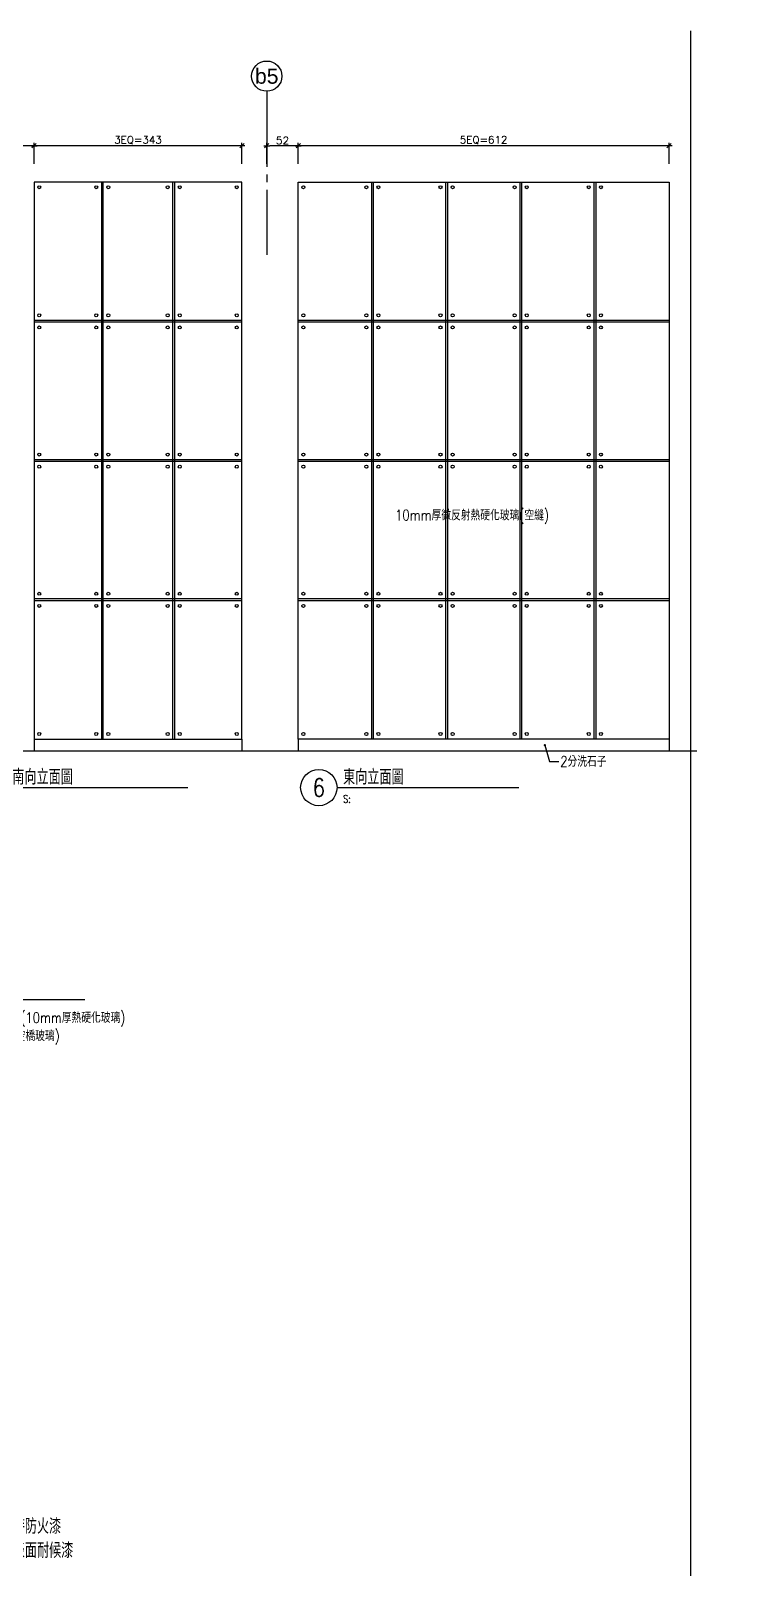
# Model space of a CAD drawing. Extents: x -8100 to 9725, y -5500 to 5149.
# Drawn here: x 1760 to 2930, y 131 to 2670 of the extents above; entities that cross this region are included whole.
import ezdxf
from ezdxf.enums import TextEntityAlignment as Align
from ezdxf.xclip import XClip

# ---------------------------------------------------------------- set-up
doc = ezdxf.new("R2010")
doc.units = 0
doc.header["$LTSCALE"] = 50
doc.header["$XCLIPFRAME"] = 0
doc.linetypes.add('COL-CEN-LIN', pattern=[3.25, 2.5, -0.25, 0.25, -0.25])
doc.linetypes.add('XFa-20-FF1Stair$0$RDR1xFa-20$0$HIDDEN', pattern=[0.3, 0.2, -0.1])
for name, color, linetype in [('0-MC', 12, 'Continuous'), ('0-NC', 3, 'Continuous'), ('1', 1, 'Continuous'), ('12', 12, 'Continuous'), ('163', 163, 'Continuous'), ('2', 2, 'Continuous'), ('4', 4, 'Continuous'), ('CCL', 15, 'COL-CEN-LIN'), ('DIM', 12, 'Continuous'), ('DN-CTXT', 2, 'Continuous'), ('DN-MARK', 2, 'Continuous'), ('DN-TXT', 2, 'Continuous'), ('ina', 4, 'Continuous'), ('inl', 12, 'Continuous'), ('INT', 4, 'Continuous'), ('XFa-20-FF1Stair$0$RDR1xFa-20$0$HID-BEAM', 5, 'XFa-20-FF1Stair$0$RDR1xFa-20$0$HIDDEN'), ('XFa-20-FF1Stair$0$XFa-20$0$XFa-20$0$8', 8, 'Continuous'), ('XFa-20-FF1Stair$0$XFa-20$0$XFa-20$0$CURTAIN-WALL-AL', 6, 'Continuous'), ('XREF', 7, 'Continuous')]:
    doc.layers.add(name, color=color, linetype=linetype)
doc.styles.add('CHINA', font='romans2.shx', dxfattribs={"bigfont": 'chineset.shx'})
doc.styles.add('COL-NUM', font='arial.ttf')
doc.styles.add('DIM', font='simplex.shx', dxfattribs={"bigfont": 'chineset.shx'})
doc.dimstyles.new('SLASHS', dxfattribs={"dimscale": 0.5, "dimtxt": 25, "dimasz": 10, "dimexe": 10, "dimexo": 0, "dimgap": 5, "dimtad": 1, "dimdsep": 46, "dimtxsty": 'DIM', "dimblk1": 'SLASH', "dimblk2": 'SLASH', "dimsah": 1, "dimcen": 10, "dimdle": 10, "dimclrd": 256, "dimclre": 256, "dimclrt": 6, "dimadec": 0, "dimazin": 0, "dimtfac": 1, "dimtix": 1, "dimtmove": 2, "dimatfit": 3, "dimldrblk": 'SLASH', "dimfxl": 1, "dimtolj": 1, "dimtzin": 0, "dimarcsym": 0})

# ---------------------------------------------------------------- blocks, each defined once
blk = doc.blocks.new('XFa-20-FF1Stair')
at = {"layer": 'XFa-20-FF1Stair$0$RDR1xFa-20$0$HID-BEAM'}
for p, q in [((5237.5, -675), (10165, -675)), ((5202.5, -690), (10165, -690))]:
    blk.add_line(p, q, dxfattribs=at)
at = {"layer": 'XFa-20-FF1Stair$0$XFa-20$0$XFa-20$0$8'}
blk.add_line((5220, -540), (10020, -540), dxfattribs=at)
at = {"layer": 'XFa-20-FF1Stair$0$XFa-20$0$XFa-20$0$CURTAIN-WALL-AL'}
for p, q in [((5220, -360), (10020, -360)), ((5220, -390), (10020, -390)), ((5220, -710), (10020, -710)), ((5100, -820), (10140, -820))]:
    blk.add_line(p, q, dxfattribs=at)
blk = doc.blocks.new('cn-x')
at = {"layer": '0-MC'}
blk.add_circle((0, 50), 50, dxfattribs=at)
at = {"layer": '0-NC', "style": 'COL-NUM'}
blk.add_attdef('GRID-X', text='', height=50, dxfattribs=at).set_placement((0, 50), align=Align.MIDDLE_CENTER)
blk = doc.blocks.new('SLASH')
blk.add_line((1, 0), (-1, 0))
at = {"color": 3}
blk.add_line((-0.71, -0.71), (0.71, 0.71), dxfattribs=at)
blk = doc.blocks.new('*D45')
at = {"layer": 'Defpoints', "color": 0, "transparency": 16777216}
for p in [(2202, 2480), (2202, 2450), (2814, 2450)]:
    blk.add_point(p, dxfattribs=at)
at = {"layer": 'DIM', "lineweight": -2, "transparency": 16777216}
for p, q in [((2202, 2450), (2202, 2485)), ((2809, 2480), (2207, 2480)), ((2814, 2450), (2814, 2485))]:
    blk.add_line(p, q, dxfattribs=at)
at = {"layer": 'DIM', "lineweight": -2, "transparency": 16777216, "xscale": 5, "yscale": 5, "zscale": 5, "rotation": 180}
blk.add_blockref('SLASH', (2202, 2480), dxfattribs=at)
at = {"layer": 'DIM', "lineweight": -2, "transparency": 16777216, "xscale": 5, "yscale": 5, "zscale": 5}
blk.add_blockref('SLASH', (2814, 2480), dxfattribs=at)
at = {"layer": 'DIM', "color": 6, "transparency": 16777216, "insert": (2508, 2489.3), "char_height": 12.5, "attachment_point": 5, "style": 'DIM'}
blk.add_mtext('\\A1;5EQ=612', dxfattribs=at)
blk = doc.blocks.new('*D48')
at = {"layer": 'Defpoints', "color": 0, "transparency": 16777216}
for p in [(2150, 2480), (2150, 2450), (2202, 2450)]:
    blk.add_point(p, dxfattribs=at)
at = {"layer": 'DIM', "lineweight": -2, "transparency": 16777216}
for p, q in [((2150, 2450), (2150, 2485)), ((2197, 2480), (2155, 2480)), ((2202, 2450), (2202, 2485))]:
    blk.add_line(p, q, dxfattribs=at)
at = {"layer": 'DIM', "lineweight": -2, "transparency": 16777216, "xscale": 5, "yscale": 5, "zscale": 5, "rotation": 180}
blk.add_blockref('SLASH', (2150, 2480), dxfattribs=at)
at = {"layer": 'DIM', "lineweight": -2, "transparency": 16777216, "xscale": 5, "yscale": 5, "zscale": 5}
blk.add_blockref('SLASH', (2202, 2480), dxfattribs=at)
at = {"layer": 'DIM', "color": 6, "transparency": 16777216, "insert": (2176, 2488.75), "char_height": 12.5, "attachment_point": 5, "style": 'DIM'}
blk.add_mtext('\\A1;52', dxfattribs=at)
blk = doc.blocks.new('na-dwg2')
at = {"layer": 'DN-MARK'}
blk.add_line((120, 0), (720, 0), dxfattribs=at)
blk.add_circle((60, 0), 60, dxfattribs=at)
at = {"layer": 'DN-CTXT', "style": 'CHINA', "width": 0.8}
for tag, p in [('UP-LINE', (140, 70)), ('DN-LINE', (140, 10))]:
    blk.add_attdef(tag, p, '', height=50, dxfattribs=at)
blk.add_attdef('NO', text='', height=60, dxfattribs=at).set_placement((60, 0), align=Align.MIDDLE)
at = {"layer": 'DN-TXT', "style": 'CHINA', "width": 0.8}
blk.add_text('S: ', height=25, dxfattribs=at).set_placement((140, -50))
blk.add_attdef('SCALE', (168.6, -50), '', height=25, dxfattribs=at)
at = {"layer": 'DN-TXT', "style": 'CHINA'}
blk.add_attdef('D-NUM', text='', height=25, dxfattribs=at).set_placement((720, -50), align=Align.RIGHT)
blk = doc.blocks.new('*D50')
at = {"layer": 'Defpoints', "color": 0, "transparency": 16777216}
for p in [(1766, 2480), (1766, 2450), (2109, 2450)]:
    blk.add_point(p, dxfattribs=at)
at = {"layer": 'DIM', "lineweight": -2, "transparency": 16777216}
for p, q in [((1766, 2450), (1766, 2485)), ((2104, 2480), (1771, 2480)), ((2109, 2450), (2109, 2485))]:
    blk.add_line(p, q, dxfattribs=at)
at = {"layer": 'DIM', "lineweight": -2, "transparency": 16777216, "xscale": 5, "yscale": 5, "zscale": 5, "rotation": 180}
blk.add_blockref('SLASH', (1766, 2480), dxfattribs=at)
at = {"layer": 'DIM', "lineweight": -2, "transparency": 16777216, "xscale": 5, "yscale": 5, "zscale": 5}
blk.add_blockref('SLASH', (2109, 2480), dxfattribs=at)
at = {"layer": 'DIM', "color": 6, "transparency": 16777216, "insert": (1937.5, 2489.3), "char_height": 12.5, "attachment_point": 5, "style": 'DIM'}
blk.add_mtext('\\A1;3EQ=343', dxfattribs=at)
blk = doc.blocks.new('*D49')
at = {"layer": 'Defpoints', "color": 0, "transparency": 16777216}
for p in [(1696, 2480), (1696, 2450), (1766, 2450)]:
    blk.add_point(p, dxfattribs=at)
at = {"layer": 'DIM', "lineweight": -2, "transparency": 16777216}
for p, q in [((1696, 2450), (1696, 2485)), ((1761, 2480), (1701, 2480)), ((1766, 2450), (1766, 2485))]:
    blk.add_line(p, q, dxfattribs=at)
at = {"layer": 'DIM', "lineweight": -2, "transparency": 16777216, "xscale": 5, "yscale": 5, "zscale": 5, "rotation": 180}
blk.add_blockref('SLASH', (1696, 2480), dxfattribs=at)
at = {"layer": 'DIM', "lineweight": -2, "transparency": 16777216, "xscale": 5, "yscale": 5, "zscale": 5}
blk.add_blockref('SLASH', (1766, 2480), dxfattribs=at)
at = {"layer": 'DIM', "color": 6, "transparency": 16777216, "insert": (1731, 2488.75), "char_height": 12.5, "attachment_point": 5, "style": 'DIM'}
blk.add_mtext('\\A1;70', dxfattribs=at)

msp = doc.modelspace()

# ---------------------------------------------------------------- linework, layer by layer
at = {"layer": '1'}
msp.add_line((2860, 1480), (1636, 1480), dxfattribs=at)
at = {"layer": '12'}
for p, q in [((2109, 2420), (1766, 2420)), ((1766, 2420), (1766, 1500)), ((1877, 2420), (1877, 1500)), ((1880, 1500), (1880, 2420)), ((1995, 1500), (1995, 2420)), ((1998, 2420), (1998, 1500)), ((2109, 1500), (2109, 2420)), ((2202, 2420), (2814, 2420)), ((2202, 1500), (2202, 2420)), ((2322.9, 2420), (2322.9, 1500)), ((2325.9, 2420), (2325.9, 1500)), ((2445.3, 2420), (2445.3, 1500)), ((2448.3, 2420), (2448.3, 1500)), ((2567.7, 2420), (2567.7, 1500)), ((2570.7, 2420), (2570.7, 1500)), ((2690.1, 2420), (2690.1, 1500)), ((2693.1, 2420), (2693.1, 1500)), ((2814, 2420), (2814, 1500)), ((2109, 2191.5), (1766, 2191.5)), ((2109, 2188.5), (1766, 2188.5)), ((2814, 2191.5), (2202, 2191.5)), ((2814, 2188.5), (2202, 2188.5)), ((2109, 1961.5), (1766, 1961.5)), ((2109, 1958.5), (1766, 1958.5)), ((2814, 1961.5), (2202, 1961.5)), ((2814, 1958.5), (2202, 1958.5)), ((2109, 1731.5), (1766, 1731.5)), ((2109, 1728.5), (1766, 1728.5)), ((2814, 1731.5), (2202, 1731.5)), ((2814, 1728.5), (2202, 1728.5))]:
    msp.add_line(p, q, dxfattribs=at)
at = {"layer": '163'}
for centre in [(1774.5, 2411.5), (1868.5, 2411.5), (1888.5, 2411.5), (1986.5, 2411.5), (2006.5, 2411.5), (2100.5, 2411.5), (2210.5, 2411.5), (2314.4, 2411.5), (2334.4, 2411.5), (2436.8, 2411.5), (2456.8, 2411.5), (2559.2, 2411.5), (2579.2, 2411.5), (2681.6, 2411.5), (2701.6, 2411.5), (1774.5, 2200), (1868.5, 2200), (1888.5, 2200), (1986.5, 2200), (2006.5, 2200), (2100.5, 2200), (2210.5, 2200), (2314.4, 2200), (2334.4, 2200), (2436.8, 2200), (2456.8, 2200), (2559.2, 2200), (2579.2, 2200), (2681.6, 2200), (2701.6, 2200), (1774.5, 2180), (1868.5, 2180), (1888.5, 2180), (1986.5, 2180), (2006.5, 2180), (2100.5, 2180), (2210.5, 2180), (2314.4, 2180), (2334.4, 2180), (2436.8, 2180), (2456.8, 2180), (2559.2, 2180), (2579.2, 2180), (2681.6, 2180), (2701.6, 2180), (1774.5, 1970), (1868.5, 1970), (1888.5, 1970), (1986.5, 1970), (2006.5, 1970), (2100.5, 1970), (2210.5, 1970), (2314.4, 1970), (2334.4, 1970), (2436.8, 1970), (2456.8, 1970), (2559.2, 1970), (2579.2, 1970), (2681.6, 1970), (2701.6, 1970), (1774.5, 1950), (1868.5, 1950), (1888.5, 1950), (1986.5, 1950), (2006.5, 1950), (2100.5, 1950), (2210.5, 1950), (2314.4, 1950), (2334.4, 1950), (2436.8, 1950), (2456.8, 1950), (2559.2, 1950), (2579.2, 1950), (2681.6, 1950), (2701.6, 1950), (1774.5, 1740), (1868.5, 1740), (1888.5, 1740), (1986.5, 1740), (2006.5, 1740), (2100.5, 1740), (2210.5, 1740), (2314.4, 1740), (2334.4, 1740), (2436.8, 1740), (2456.8, 1740), (2559.2, 1740), (2579.2, 1740), (2681.6, 1740), (2701.6, 1740), (1774.5, 1720), (1868.5, 1720), (1888.5, 1720), (1986.5, 1720), (2006.5, 1720), (2100.5, 1720), (2210.5, 1720), (2314.4, 1720), (2334.4, 1720), (2436.8, 1720), (2456.8, 1720), (2559.2, 1720), (2579.2, 1720), (2681.6, 1720), (2701.6, 1720), (1774.5, 1508.5), (1868.5, 1508.5), (1888.5, 1508.5), (1986.5, 1508.5), (2006.5, 1508.5), (2100.5, 1508.5), (2210.5, 1508.5), (2314.4, 1508.5), (2334.4, 1508.5), (2436.8, 1508.5), (2456.8, 1508.5), (2559.2, 1508.5), (2579.2, 1508.5), (2681.6, 1508.5), (2701.6, 1508.5)]:
    msp.add_circle(centre, 2.5, dxfattribs=at)
at = {"layer": '2'}
msp.add_line((1550, 1070), (1850, 1070), dxfattribs=at)
at = {"layer": '4'}
for p, q in [((1766, 1500), (2109, 1500)), ((1766, 1500), (1766, 1480)), ((2109, 1500), (2109, 1480)), ((2814, 1500), (2202, 1500)), ((2202, 1500), (2202, 1480)), ((2814, 1500), (2814, 1480))]:
    msp.add_line(p, q, dxfattribs=at)
at = {"layer": 'CCL'}
msp.add_line((2150, 2570), (2150, 2300), dxfattribs=at)
at = {"layer": 'Defpoints'}
msp.add_line((2850, 50), (2850, 2670), dxfattribs=at)
at = {"layer": 'ina', "const_width": 1.875}
msp.add_lwpolyline([(2608.062, 1490, -1), (2609.937, 1490, -1)], format="xyb", close=True, dxfattribs=at)
at = {"layer": 'inl'}
msp.add_lwpolyline([(2609, 1490), (2616.95, 1463.189), (2631.95, 1463.189)], dxfattribs=at)

# ---------------------------------------------------------------- block references
at = {"xscale": 0.5, "yscale": 0.5, "zscale": 0.5}
for p, values in [((1660, 1420), {'DN-LINE': '南向立面圖', 'NO': '5'}), ((2206, 1420), {'DN-LINE': '東向立面圖', 'NO': '6'})]:
    msp.add_blockref('na-dwg2', p, dxfattribs=at).add_auto_attribs(values)
at = {"layer": '0-MC', "xscale": 0.5, "yscale": 0.5, "zscale": 0.5}
msp.add_blockref('cn-x', (2150, 2570), dxfattribs=at).add_auto_attribs({'GRID-X': 'b5'})
at = {"layer": 'XREF'}
ref = msp.add_blockref('XFa-20-FF1Stair', (-4500, 1350), dxfattribs=at)
XClip(ref).set_block_clipping_path([(4750, -1190), (5350, -150)])

# ---------------------------------------------------------------- texts
at = {"layer": 'INT', "style": 'CHINA', "width": 0.8}
msp.add_text('10mm厚微反射熱硬化玻璃(空縫)', height=17.5, dxfattribs=at).set_placement((2489, 1870), align=Align.MIDDLE_CENTER)
for s, height, p in [('2分洗石子', 17.5, (2634.45, 1463.189)), ('玻璃門(10mm厚熱硬化玻璃)', 17.5, (1695, 1040)), ('(色同空橋玻璃)', 17.5, (1695, 1010)), ('1.鋼構件一小時防火漆', 25, (1605, 200)), ('2.鋼構外露面表面耐候漆', 25, (1605, 160))]:
    msp.add_text(s, height=height, dxfattribs=at).set_placement(p, align=Align.MIDDLE_LEFT)

# ---------------------------------------------------------------- dimensions: what is measured, and where the dimension line sits
at = {"layer": 'DIM'}
for base, p1, p2, picture, middle in [((1696, 2480), (1766, 2450), (1696, 2450), '*D49', (1731, 2488.75)), ((2150, 2480), (2202, 2450), (2150, 2450), '*D48', (2176, 2488.75))]:
    dim = msp.add_linear_dim(base=base, p1=p1, p2=p2, angle=180, dimstyle='SLASHS', dxfattribs=at)
    dim.commit()
    dim.dimension.update_dxf_attribs({"geometry": picture, "text_midpoint": middle})
for base, p1, p2, text, picture, middle in [((1766, 2480), (2109, 2450), (1766, 2450), '3EQ=<>', '*D50', (1937.5, 2489.345)), ((2202, 2480), (2814, 2450), (2202, 2450), '5EQ=<>', '*D45', (2508, 2489.345))]:
    dim = msp.add_linear_dim(base=base, p1=p1, p2=p2, angle=180, text=text, dimstyle='SLASHS', dxfattribs=at)
    dim.commit()
    dim.dimension.update_dxf_attribs({"geometry": picture, "text_midpoint": middle})

doc.saveas('drawing.dxf')
